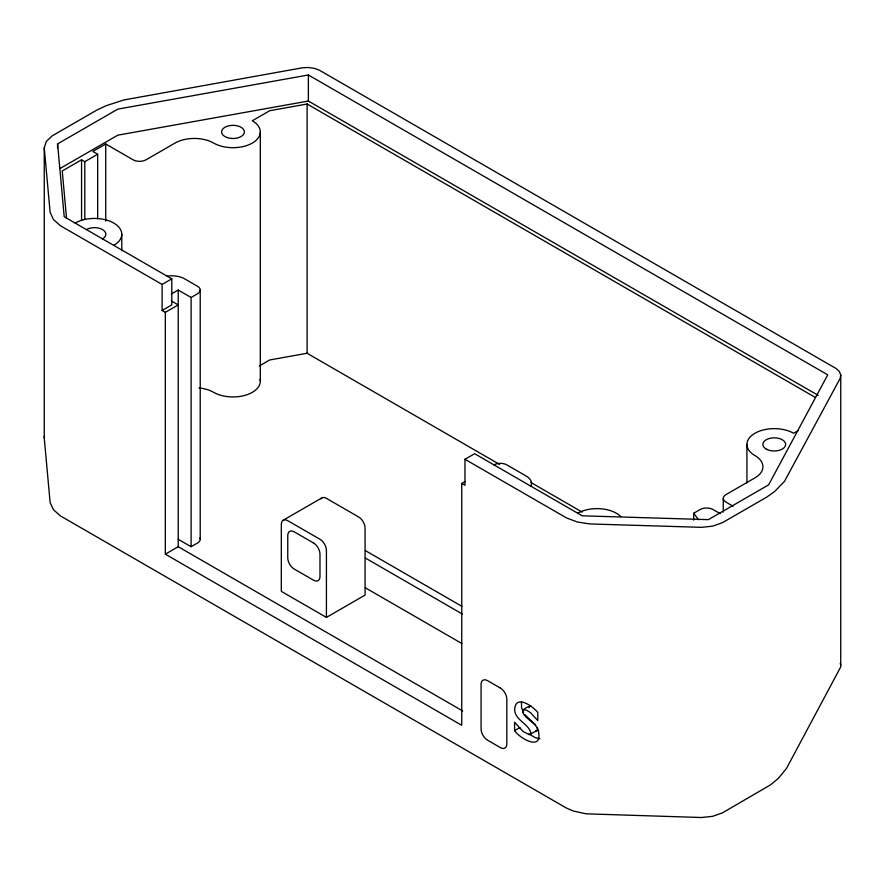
<?xml version="1.0" encoding="UTF-8"?>
<svg xmlns="http://www.w3.org/2000/svg" width="885" height="885" viewBox="0 0 885 885"><rect width="100%" height="100%" fill="white"/><g stroke="black" fill="none" stroke-linecap="round" stroke-linejoin="round"><path stroke-width="1.33" d="M840.75 374.919L840.739 666.881L786.466 768.468L778.313 778.435L770.603 784.807L722.414 812.884L712.702 816.313L701.506 817.519L585.981 813.824L573.237 810.981L566.599 808.149L60.479 515.944L53.454 509.716L50.124 502.525L44.25 438.053L44.25 147.872L46.33 141.412L52.27 135.803L96.686 110.16L106.111 105.713L123.9 99.961L302.36 67.802L308.257 67.481L314.518 68.377L319.485 70.247L835.971 368.437L839.201 371.302L840.75 374.919L840.197 378.315L784.486 481.351L774.519 491.629L766.83 497.06L722.414 522.703L712.702 526.133L701.506 527.338L589.83 523.942L577.385 522.017L566.599 517.968L464.957 459.293L464.957 485.334L461.738 483.476L461.738 725.291L165.329 554.165L165.329 312.339L178.217 304.905L171.192 300.845M44.25 438.053L44.383 436.062M521.442 701.971L521.597 707.801L523.654 712.901M529.075 707.668L529.595 706.296L530.845 705.887M529.595 706.296C510.048 713.056 539.219 721.861 538.622 732.216C542.151 751.586 519.318 738.046 514.583 730.623L514.583 722.215L523.101 731.508L529.23 734.661L537.04 730.601L537.361 727.669M530.591 734.318L531.011 733.72C529.495 723.432 513.355 720.202 514.771 707.923C516.829 694.725 533.268 706.628 537.792 712.469L537.792 720.545L530.458 712.591L526.088 709.947L523.157 710.024M57.58 148.016L57.58 143.901L117.805 109.132L308.367 74.982L827.752 374.853L768.611 484.869L708.387 519.639L582.186 515.811L474.625 453.706L464.957 459.293M59.937 168.581L117.805 135.173L308.367 101.034L818.183 395.363M815.406 397.487L307.095 104.01L269.715 110.713L252.325 120.758A27.335 15.786 0 0 1 252.325 143.071A27.335 15.786 0 0 1 213.661 143.071A27.335 15.786 0 0 0 174.998 143.071L146.003 159.82A9.115 5.266 0 0 1 133.115 159.82L105.724 144.001L92.837 151.446L97.671 154.233L97.671 218.849M97.671 154.233L84.783 161.678L81.564 159.82L62.238 170.971L66.53 218.097M162.11 284.439L171.779 278.863L171.779 304.905L162.11 310.48L162.11 284.439L60.479 225.763L53.454 219.535L50.124 212.345L44.25 147.872M171.192 294.085L178.217 290.026L191.105 297.46L197.554 293.743A9.115 5.266 0 0 0 197.554 286.298L184.666 278.863A18.22 10.52 0 0 0 167.055 276.142M259.283 365.992L269.715 359.963L307.095 353.27L499.649 464.448M165.329 554.165L178.217 546.72L462.678 710.954M178.217 539.286L191.105 546.72L197.554 543.003A9.115 5.266 0 0 0 199.91 537.914M283.2 520.225L321.863 497.901M461.738 483.476L465.256 481.44M326.421 617.409L326.421 550.437A9.115 5.266 60 0 0 319.983 539.275L287.758 520.679A9.115 5.266 60 0 0 281.319 524.396L281.319 591.368L326.421 617.409L365.085 595.085L365.085 528.124A9.115 5.266 60 0 0 358.635 516.962L326.421 498.355A9.115 5.266 60 0 0 320.846 498.852M798.226 430.575L793.591 433.252A27.335 15.786 0 0 0 754.927 433.252A27.335 15.786 0 0 0 754.927 455.576A27.335 15.786 0 0 1 754.927 477.889L725.932 494.638A9.115 5.266 0 0 0 725.932 502.072L733.068 506.198M693.707 520.126L693.707 513.234L700.157 509.517A9.115 5.266 0 0 1 713.044 509.517L720.191 513.643M514.583 730.623L519.96 727.525M535.679 730.944L537.04 730.601M539.905 738.732L535.06 737.537L528.854 733.953M530.746 482.402L582.175 512.094M171.779 278.863L64.218 216.77L57.58 143.901M162.11 310.48L165.329 312.339M365.361 550.603L461.87 606.325M365.383 558.059L462.291 614.002M365.317 587.773L461.826 643.495M535.691 725.025L524.805 714.604M693.707 513.234L698.542 519.749M840.23 663.252L840.75 665.1M746.918 444.414L746.918 482.967M723.255 498.355L723.255 512.127M308.367 74.982L308.367 101.034M307.095 104.01L307.095 353.27M260.323 131.909L260.323 381.169M200.22 290.026L200.22 539.286M191.105 297.46L191.105 546.72M178.217 290.026L178.217 546.72M121.787 234.215L121.787 250.743M105.724 144.001L105.724 221.128M84.783 161.678L84.783 219.425M81.564 159.82L81.564 220.31M530.889 486.197A18.231 10.52 0 0 0 526.177 476.03L506.839 464.868A9.115 5.266 0 0 0 493.963 464.868M86.398 229.569A11.394 6.571 0 0 1 102.505 229.569A11.394 6.571 0 0 1 102.505 238.873M260.09 379.112A27.335 15.786 0 0 1 245.079 395.329A27.335 15.786 0 0 1 213.661 392.332A27.335 15.786 0 0 0 199.07 387.951M577.728 513.234A27.335 15.786 0 0 1 620.728 516.508M75.114 223.064A27.335 15.786 0 0 1 113.778 223.064A27.335 15.786 0 0 1 113.778 245.377M313.533 543.003L294.207 531.841A9.115 5.266 60 0 0 287.758 535.558L287.758 557.882A9.115 5.266 60 0 0 294.207 569.044L313.533 580.206A9.115 5.266 60 0 0 319.983 576.478L319.983 554.165A9.115 5.266 60 0 0 313.533 543.003M500.401 688.087L487.513 680.642A9.115 5.266 60 0 0 481.075 684.37L481.075 729.008A9.115 5.266 60 0 0 487.513 740.17L500.401 747.615A9.115 5.266 60 0 0 506.839 743.887L506.839 699.25A9.115 5.266 60 0 0 500.401 688.087M227.29 137.606A11.394 6.571 0 0 0 244.382 131.909A11.394 6.571 0 0 0 227.29 126.223A11.394 6.571 0 0 0 227.29 137.606M766.2 449.06A11.394 6.571 0 0 0 785.26 446.117A11.394 6.571 0 0 0 771.311 438.064A11.394 6.571 0 0 0 766.2 449.06"/></g></svg>
